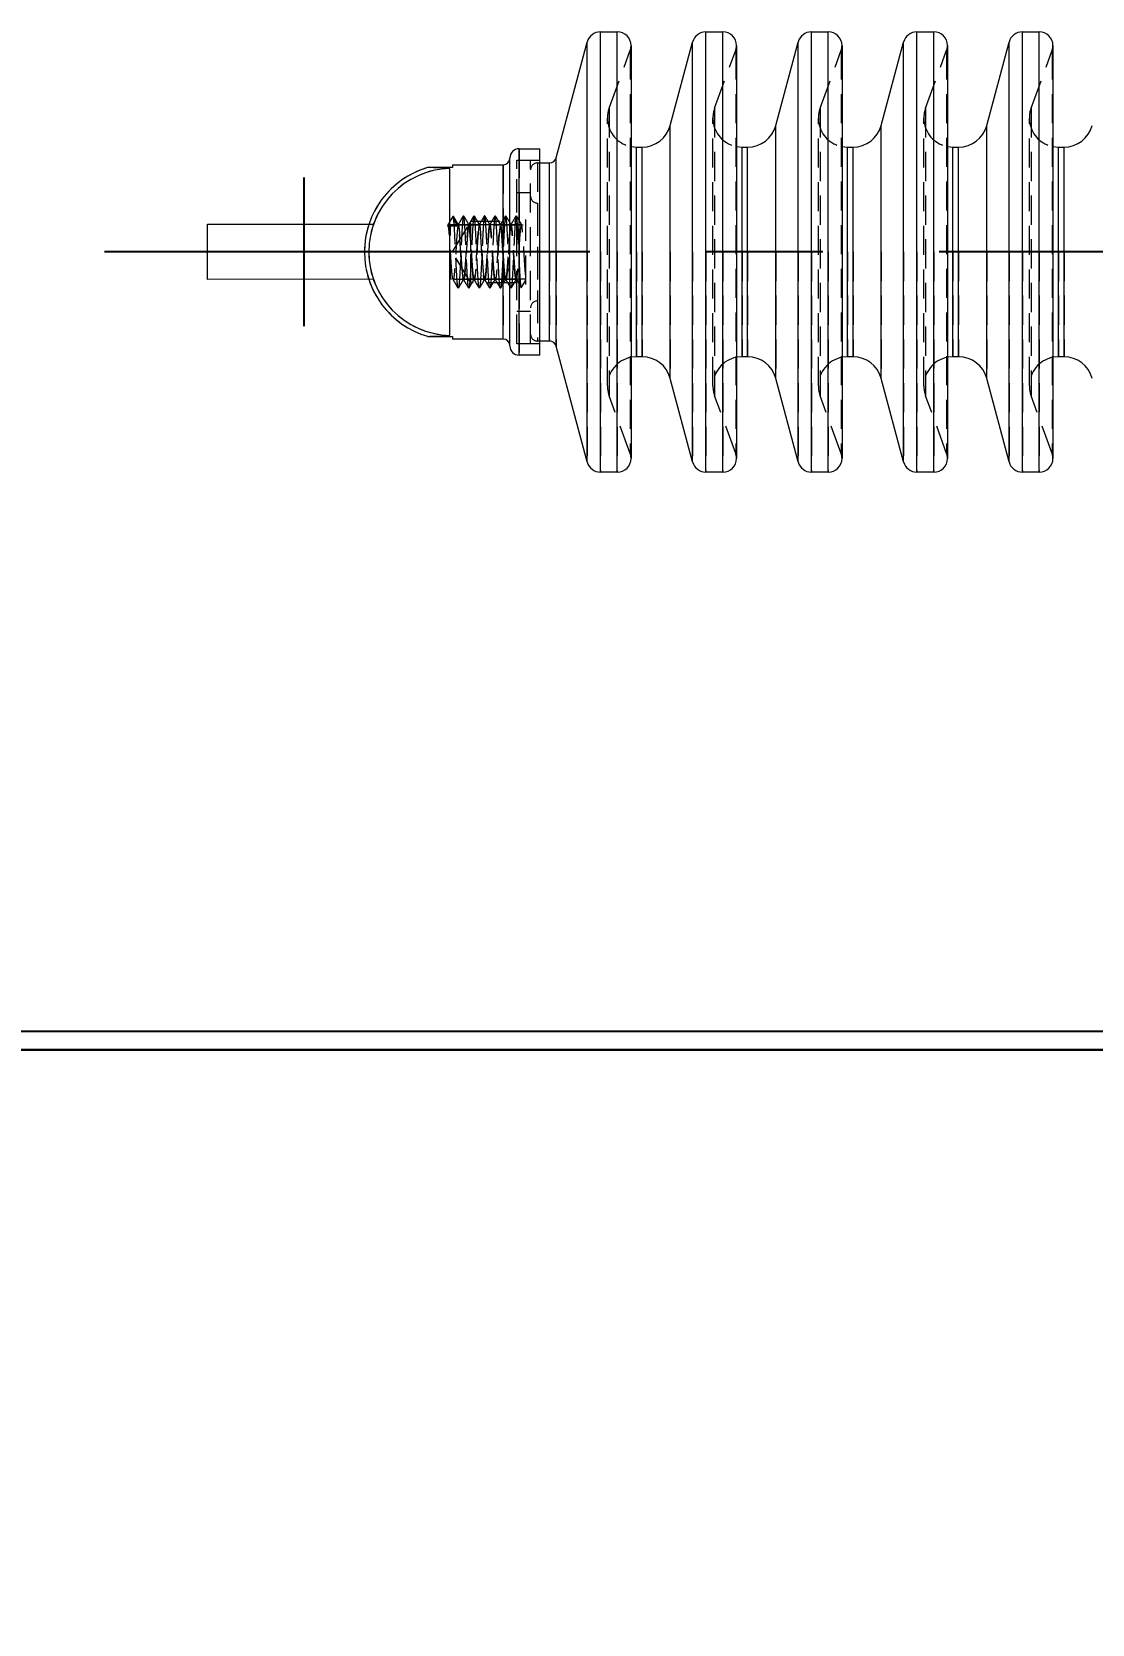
# Model space of a CAD drawing. Header units: millimetres. Extents: x 8981 to 59433, y 5244 to 14154.
# Drawn here: x 10318 to 10549.2, y 8025.9 to 8373.1 of the extents above; entities that cross this region are included whole.
import ezdxf

# ---------------------------------------------------------------- set-up
doc = ezdxf.new("R2010")
doc.units = ezdxf.units.MM
doc.linetypes.add('CENTERX2', pattern=[101.6, 63.5, -12.7, 12.7, -12.7])
doc.linetypes.add('HIDDEN', pattern=[9.525, 6.35, -3.175])
for name, color, linetype in [('04', 2, 'Continuous'), ('3中心线层', 1, 'CENTERX2'), ('4标注层', 3, 'Continuous')]:
    doc.layers.add(name, color=color, linetype=linetype)
doc.layers.add('1实线层', color=7, linetype='Continuous', lineweight=30)
doc.styles.get("Standard").update_dxf_attribs({"font": 'gbenor.shx', "bigfont": 'gbcbig.shx'})
doc.dimstyles.new('1-20英寸竖', dxfattribs={"dimscale": 20, "dimtxt": 3.5, "dimasz": 2.5, "dimexe": 1.5, "dimexo": 1, "dimgap": 0.5, "dimtad": 1, "dimdec": 0, "dimrnd": 1e-09, "dimzin": 12, "dimdsep": 46, "dimtxsty": 'Standard', "dimsah": 1, "dimcen": 0.09, "dimclrt": 1, "dimadec": 0, "dimazin": 3, "dimtfac": 1, "dimtdec": 0, "dimtofl": 0, "dimtmove": 0, "dimatfit": 3, "dimfxl": 0, "dimfrac": 2, "dimtolj": 1, "dimtzin": 12, "dimarcsym": 0})

# ---------------------------------------------------------------- blocks, each defined once
blk = doc.blocks.new('*D41')
at = {"layer": '4标注层', "color": 0, "lineweight": -2, "ltscale": 2, "transparency": 16777216}
for p, q in [((9988.07, 8131.06), (9988.07, 7098)), ((12994.57, 8131.06), (12994.57, 7098)), ((12944.57, 7128), (10038.07, 7128))]:
    blk.add_line(p, q, dxfattribs=at)
at = {"layer": '4标注层', "color": 0, "transparency": 16777216}
for points in [[(10038.07, 7136.33), (10038.07, 7119.66), (9988.07, 7128)], [(12944.57, 7119.66), (12944.57, 7136.33), (12994.57, 7128)]]:
    blk.add_solid(points, dxfattribs=at)
at = {"layer": 'Defpoints', "color": 0, "transparency": 16777216}
for p in [(9988.07, 8151.06), (12994.57, 8151.06), (9988.07, 7128)]:
    blk.add_point(p, dxfattribs=at)
at = {"layer": '4标注层', "color": 1, "ltscale": 3, "transparency": 16777216, "insert": (11419.34, 7128), "char_height": 70, "attachment_point": 5}
blk.add_mtext('\\A1;3007\\P[118.4"]', dxfattribs=at)
blk = doc.blocks.new('G$C0B133EC3')
at = {"color": 7, "linetype": 'Continuous', "lineweight": 15}
for p, q in [((-177.2, 20.54), (-170.44, 45.78)), ((-167.54, 48), (-163.87, 48)), ((-152.32, 27.57), (-147.44, 45.78)), ((-144.54, 48), (-140.87, 48)), ((-129.32, 27.57), (-124.44, 45.78)), ((-121.54, 48), (-117.87, 48)), ((-106.32, 27.57), (-101.44, 45.78)), ((-98.54, 48), (-94.87, 48)), ((-83.32, 27.57), (-78.44, 45.78)), ((-75.54, 48), (-71.87, 48)), ((-160.87, 45), (-160.87, -45)), ((-137.87, 45), (-137.87, -45)), ((-114.87, 45), (-114.87, -45)), ((-91.87, 45), (-91.87, -45)), ((-68.87, 45), (-68.87, -45)), ((-185.29, 22.5), (-180.79, 22.5)), ((-180.79, 0), (-180.79, 22.5)), ((-160.87, 22.97), (-159.67, 22.86)), ((-159.67, 22.86), (-158.45, 22.86)), ((-137.87, 22.97), (-136.67, 22.86)), ((-136.67, 22.86), (-135.45, 22.86)), ((-114.87, 22.97), (-113.67, 22.86)), ((-113.67, 22.86), (-112.45, 22.86)), ((-91.87, 22.97), (-90.67, 22.86)), ((-90.67, 22.86), (-89.45, 22.86)), ((-68.87, 22.97), (-67.67, 22.86)), ((-67.67, 22.86), (-66.45, 22.86)), ((-199.79, 18.4), (-205.23, 18.4)), ((-200.42, -18.2), (-200.42, 18.2)), ((-199.79, 19), (-188.79, 19)), ((-199.79, 19), (-199.79, 18.4)), ((-187.29, 0), (-187.29, 20.5)), ((-180.79, 19.43), (-178.65, 19.43)), ((-198.55, 5.94), (-198.55, 5.95)), ((-196.25, 5.93), (-196.25, 5.95)), ((-193.96, 5.93), (-193.95, 5.95)), ((-191.65, 5.93), (-191.65, 5.95)), ((-189.35, 5.93), (-189.35, 5.95)), ((-187.29, -20.5), (-187.29, 0)), ((-180.79, -22.5), (-180.79, 0)), ((-205.23, -18.4), (-199.79, -18.4)), ((-199.79, -18.4), (-199.79, -19)), ((-188.79, -19), (-199.79, -19)), ((-178.65, -19.43), (-180.79, -19.43)), ((-170.44, -45.78), (-177.2, -20.54)), ((-180.79, -22.5), (-185.29, -22.5)), ((-159.67, -22.86), (-160.87, -22.97)), ((-158.45, -22.86), (-159.67, -22.86)), ((-136.67, -22.86), (-137.87, -22.97)), ((-135.45, -22.86), (-136.67, -22.86)), ((-113.67, -22.86), (-114.87, -22.97)), ((-112.45, -22.86), (-113.67, -22.86)), ((-90.67, -22.86), (-91.87, -22.97)), ((-89.45, -22.86), (-90.67, -22.86)), ((-67.67, -22.86), (-68.87, -22.97)), ((-66.45, -22.86), (-67.67, -22.86)), ((-147.44, -45.78), (-152.32, -27.57)), ((-124.44, -45.78), (-129.32, -27.57)), ((-101.44, -45.78), (-106.32, -27.57)), ((-78.44, -45.78), (-83.32, -27.57)), ((-163.87, -48), (-167.54, -48)), ((-140.87, -48), (-144.54, -48)), ((-117.87, -48), (-121.54, -48)), ((-94.87, -48), (-98.54, -48)), ((-71.87, -48), (-75.54, -48))]:
    blk.add_line(p, q, dxfattribs=at)
at = {"color": 8, "linetype": 'Continuous', "lineweight": 15}
for p, q in [((-170.44, -45.78), (-170.44, 45.78)), ((-167.54, -48), (-167.54, 48)), ((-163.87, -48), (-163.87, 48)), ((-147.44, -45.78), (-147.44, 45.78)), ((-144.54, -48), (-144.54, 48)), ((-140.87, -48), (-140.87, 48)), ((-124.44, -45.78), (-124.44, 45.78)), ((-121.54, -48), (-121.54, 48)), ((-117.87, -48), (-117.87, 48)), ((-101.44, -45.78), (-101.44, 45.78)), ((-98.54, -48), (-98.54, 48)), ((-94.87, -48), (-94.87, 48)), ((-78.44, -45.78), (-78.44, 45.78)), ((-75.54, -48), (-75.54, 48)), ((-71.87, -48), (-71.87, 48)), ((-152.32, -27.57), (-152.32, 27.57)), ((-129.32, -27.57), (-129.32, 27.57)), ((-106.32, -27.57), (-106.32, 27.57)), ((-83.32, -27.57), (-83.32, 27.57)), ((-185.29, 0), (-185.29, 22.5)), ((-159.67, -22.86), (-159.67, 22.86)), ((-158.45, -22.86), (-158.45, 22.86)), ((-136.67, -22.86), (-136.67, 22.86)), ((-135.45, -22.86), (-135.45, 22.86)), ((-113.67, -22.86), (-113.67, 22.86)), ((-112.45, -22.86), (-112.45, 22.86)), ((-90.67, -22.86), (-90.67, 22.86)), ((-89.45, -22.86), (-89.45, 22.86)), ((-67.67, -22.86), (-67.67, 22.86)), ((-66.45, -22.86), (-66.45, 22.86)), ((-188.79, 0), (-188.79, 19)), ((-178.65, -19.43), (-178.65, 19.43)), ((-177.2, -20.54), (-177.2, 20.54)), ((-188.79, -19), (-188.79, 0)), ((-185.29, -22.5), (-185.29, 0))]:
    blk.add_line(p, q, dxfattribs=at)
at = {"color": 7, "linetype": 'HIDDEN', "lineweight": 0}
for p, q in [((-165.64, 31.38), (-161.05, 43.97)), ((-161.05, 43.96), (-161.05, -43.96)), ((-142.64, 31.38), (-138.05, 43.97)), ((-138.05, 43.96), (-138.05, -43.96)), ((-119.64, 31.38), (-115.05, 43.97)), ((-115.05, 43.96), (-115.05, -43.96)), ((-96.64, 31.38), (-92.05, 43.97)), ((-92.05, 43.96), (-92.05, -43.96)), ((-73.64, 31.38), (-69.05, 43.97)), ((-69.05, 43.96), (-69.05, -43.96)), ((-165.64, 31.34), (-165.64, -31.34)), ((-142.64, 31.34), (-142.64, -31.34)), ((-119.64, 31.34), (-119.64, -31.34)), ((-96.64, 31.34), (-96.64, -31.34)), ((-73.64, 31.34), (-73.64, -31.34)), ((-166.02, -29.21), (-166.02, 29.21)), ((-143.02, -29.21), (-143.02, 29.21)), ((-120.02, -29.21), (-120.02, 29.21)), ((-97.02, -29.21), (-97.02, 29.21)), ((-74.02, -29.21), (-74.02, 29.21)), ((-185.29, 22.5), (-185.29, -22.5)), ((-188.79, 19), (-188.79, -19)), ((-185.79, 0), (-185.79, 20)), ((-185.79, -20), (-185.79, 20)), ((-185.79, 20), (-180.79, 20)), ((-185.79, 20), (-182.79, 20)), ((-182.79, -20), (-182.79, 20)), ((-181.29, 19.43), (-180.79, 19.43)), ((-181.29, 19.43), (-181.29, -19.43)), ((-185.79, 13), (-182.79, 13)), ((-181.29, 10.67), (-181.29, -10.67)), ((-199.81, 7.56), (-200.92, 5.72)), ((-199.79, 7.62), (-199.81, 7.56)), ((-198.7, 5.72), (-199.81, 7.56)), ((-188.21, 7.89), (-188.23, 7.8)), ((-183.84, -7.1), (-183.84, 7.1)), ((-200.81, 5.95), (-200.92, 5.72)), ((-200.92, 5.72), (-198.7, 5.72)), ((-200.81, 5.97), (-198.59, 5.97)), ((-200.44, 5.75), (-200.24, 5.95)), ((-200.44, 5.75), (-200.44, -5.75)), ((-200.24, -5.95), (-200.24, 5.95)), ((-200.24, 5.95), (-183.84, 5.95)), ((-199.84, 0), (-195.79, 6.75)), ((-198.59, 5.96), (-198.7, 5.72)), ((-198.52, 5.97), (-196.3, 5.97)), ((-196.21, 5.97), (-194, 5.97)), ((-195.79, 0), (-195.79, 6.75)), ((-195.79, 6.75), (-185.79, 6.75)), ((-193.91, 5.97), (-191.7, 5.97)), ((-191.61, 5.97), (-189.4, 5.97)), ((-189.31, 5.97), (-187.1, 5.97)), ((-187.02, 5.97), (-184.8, 5.97)), ((-195.79, -6.75), (-199.84, 0)), ((-195.79, -6.75), (-195.79, 0)), ((-185.79, -20), (-185.79, 0)), ((-178.65, 0), (-178.65, -19.43)), ((-177.2, 0), (-177.2, -20.54)), ((-170.44, 0), (-170.44, -45.78)), ((-167.54, 0), (-167.54, -48)), ((-163.87, 0), (-163.87, -48)), ((-159.67, 0), (-159.67, -22.86)), ((-158.45, 0), (-158.45, -22.86)), ((-152.32, 0), (-152.32, -27.57)), ((-147.44, 0), (-147.44, -45.78)), ((-144.54, 0), (-144.54, -48)), ((-140.87, 0), (-140.87, -48)), ((-136.67, 0), (-136.67, -22.86)), ((-135.45, 0), (-135.45, -22.86)), ((-129.32, 0), (-129.32, -27.57)), ((-124.44, 0), (-124.44, -45.78)), ((-121.54, 0), (-121.54, -48)), ((-117.87, 0), (-117.87, -48)), ((-113.67, 0), (-113.67, -22.86)), ((-112.45, 0), (-112.45, -22.86)), ((-106.32, 0), (-106.32, -27.57)), ((-101.44, 0), (-101.44, -45.78)), ((-98.54, 0), (-98.54, -48)), ((-94.87, 0), (-94.87, -48)), ((-90.67, 0), (-90.67, -22.86)), ((-89.45, 0), (-89.45, -22.86)), ((-83.32, 0), (-83.32, -27.57)), ((-78.44, 0), (-78.44, -45.78)), ((-75.54, 0), (-75.54, -48)), ((-71.87, 0), (-71.87, -48)), ((-67.67, 0), (-67.67, -22.86)), ((-66.45, 0), (-66.45, -22.86)), ((-200.24, -5.95), (-200.44, -5.75)), ((-190.49, -5.95), (-200.24, -5.95)), ((-197.45, -5.97), (-199.67, -5.97)), ((-195.15, -5.97), (-197.36, -5.97)), ((-185.79, -6.75), (-195.79, -6.75)), ((-192.85, -5.97), (-195.06, -5.97)), ((-190.55, -5.97), (-192.77, -5.97)), ((-183.84, -5.95), (-190.49, -5.95)), ((-188.25, -5.97), (-190.46, -5.97)), ((-185.95, -5.97), (-188.16, -5.97)), ((-183.84, -5.9), (-185.92, -5.9)), ((-193.92, -7.78), (-193.95, -7.89)), ((-182.79, -13), (-185.79, -13)), ((-180.79, -20), (-185.79, -20)), ((-182.79, -20), (-185.79, -20)), ((-180.79, -19.43), (-181.29, -19.43)), ((-161.05, -43.97), (-165.64, -31.38)), ((-138.05, -43.97), (-142.64, -31.38)), ((-115.05, -43.97), (-119.64, -31.38)), ((-92.05, -43.97), (-96.64, -31.38)), ((-69.05, -43.97), (-73.64, -31.38))]:
    blk.add_line(p, q, dxfattribs=at)
at = {"color": 7, "linetype": 'Continuous', "lineweight": 15, "extrusion": (0.017452, -0.004686, 0.999837), "elevation": -12.24}
blk.add_lwpolyline([(-62.08, 208.03), (-71.43, 242.84), (-59.84, 245.95), (-50.49, 211.14)], dxfattribs=at)
at = {"color": 7, "linetype": 'HIDDEN', "lineweight": 0, "flags": 128}
for points in [[(-185.92, -5.9), (-185.3, -6.96), (-184.81, -7.79)], [(-184.81, -7.79), (-184.27, -6.86), (-183.84, -6.13)]]:
    blk.add_lwpolyline(points, dxfattribs=at)
at = {"color": 7, "linetype": 'Continuous', "lineweight": 15}
for centre, radius, start, end in [((-167.54, 45), 3, 90, 165), ((-163.87, 45), 3, 0, 90), ((-144.54, 45), 3, 90, 165), ((-140.87, 45), 3, 0, 90), ((-121.54, 45), 3, 90, 165), ((-117.87, 45), 3, 0, 90), ((-98.54, 45), 3, 90, 165), ((-94.87, 45), 3, 0, 90), ((-75.54, 45), 3, 90, 165), ((-71.87, 45), 3, 0, 90), ((-158.45, 29.21), 6.35, 270, 345), ((-135.45, 29.21), 6.35, 270, 345), ((-112.45, 29.21), 6.35, 270, 345), ((-89.45, 29.21), 6.35, 270, 345), ((-66.45, 29.21), 6.35, 270, 345), ((-185.29, 20.5), 2, 90, 180), ((-199.86, 0), 19.16, 106.2718, 253.7282), ((-199.86, 0), 18.21, 91.7727, 268.2273), ((-188.79, 20.5), 1.5, 270, 0), ((-178.65, 20.93), 1.5, 270, 345), ((-188.79, -20.5), 1.5, 0, 90), ((-185.29, -20.5), 2, 180, 270), ((-178.65, -20.93), 1.5, 15, 90), ((-158.45, -29.21), 6.35, 15, 90), ((-135.45, -29.21), 6.35, 15, 90), ((-112.45, -29.21), 6.35, 15, 90), ((-89.45, -29.21), 6.35, 15, 90), ((-66.45, -29.21), 6.35, 15, 90), ((-163.87, -45), 3, 270, 0), ((-140.87, -45), 3, 270, 0), ((-117.87, -45), 3, 270, 0), ((-94.87, -45), 3, 270, 0), ((-71.87, -45), 3, 270, 0), ((-167.54, -45), 3, 195, 270), ((-144.54, -45), 3, 195, 270), ((-121.54, -45), 3, 195, 270), ((-98.54, -45), 3, 195, 270), ((-75.54, -45), 3, 195, 270)]:
    blk.add_arc(centre, radius, start, end, dxfattribs=at)
at = {"color": 7, "linetype": 'HIDDEN', "lineweight": 0}
for centre, radius, start, end in [((-163.87, 45), 3, 340, 0), ((-140.87, 45), 3, 340, 0), ((-117.87, 45), 3, 340, 0), ((-94.87, 45), 3, 340, 0), ((-71.87, 45), 3, 340, 0), ((-159.67, 29.21), 6.35, 160, 191.25), ((-136.67, 29.21), 6.35, 160, 191.25), ((-113.67, 29.21), 6.35, 160, 191.25), ((-90.67, 29.21), 6.35, 160, 191.25), ((-67.67, 29.21), 6.35, 160, 191.25), ((-159.67, 29.21), 6.35, 191.25, 259.0796), ((-136.67, 29.21), 6.35, 191.25, 259.0796), ((-113.67, 29.21), 6.35, 191.25, 259.0796), ((-90.67, 29.21), 6.35, 191.25, 259.0796), ((-67.67, 29.21), 6.35, 191.25, 259.0796), ((-199.86, 0), 19.16, 106.2718, 253.7282), ((-199.86, 0), 18.21, 91.7727, 268.2273), ((-181.29, 17.93), 1.5, 90, 180), ((-181.29, 12.17), 1.5, 180, 270), ((-181.29, -12.17), 1.5, 90, 180), ((-181.29, -17.93), 1.5, 180, 270), ((-159.67, -29.21), 6.35, 100.9204, 180), ((-136.67, -29.21), 6.35, 100.9204, 180), ((-113.67, -29.21), 6.35, 100.9204, 180), ((-90.67, -29.21), 6.35, 100.9204, 180), ((-67.67, -29.21), 6.35, 100.9204, 180), ((-159.67, -29.21), 6.35, 180, 200), ((-136.67, -29.21), 6.35, 180, 200), ((-113.67, -29.21), 6.35, 180, 200), ((-90.67, -29.21), 6.35, 180, 200), ((-67.67, -29.21), 6.35, 180, 200), ((-163.87, -45), 3, 0, 20), ((-140.87, -45), 3, 0, 20), ((-117.87, -45), 3, 0, 20), ((-94.87, -45), 3, 0, 20), ((-71.87, -45), 3, 0, 20)]:
    blk.add_arc(centre, radius, start, end, dxfattribs=at)
at = {"color": 7, "linetype": 'Continuous', "lineweight": 15}
for points, knots in [([(-200.42, 18.2), (-200.42, 18.2), (-200.42, 18.2), (-200.44, 18.21), (-200.49, 18.22), (-200.75, 18.24), (-201.77, 18.31), (-203.31, 18.38), (-204.67, 18.39), (-205.23, 18.4)], [0, 0, 0, 0, 0.002449, 0.005537, 0.013164, 0.044256, 0.167412, 0.65957, 1, 1, 1, 1]), ([(-205.23, -18.4), (-204.56, -18.39), (-203.57, -18.38), (-202.39, -18.33), (-201.72, -18.3), (-201.28, -18.28), (-200.98, -18.26), (-200.79, -18.24), (-200.66, -18.23), (-200.57, -18.23), (-200.51, -18.22), (-200.47, -18.21), (-200.45, -18.21), (-200.43, -18.2), (-200.42, -18.2), (-200.42, -18.2), (-200.42, -18.2)], [0, 0, 0, 0, 0.409362, 0.604227, 0.7354, 0.823184, 0.881762, 0.920815, 0.946877, 0.964324, 0.976069, 0.98405, 0.991713, 0.995035, 0.998395, 1, 1, 1, 1])]:
    blk.add_open_spline(points, degree=3, knots=knots, dxfattribs=at)
at = {"color": 7, "linetype": 'HIDDEN', "lineweight": 0}
for points, knots in [([(-200.78, 5.93), (-200.59, 6.25), (-200.22, 6.89), (-199.85, 7.52), (-199.66, 7.83)], [0, 0, 0, 0, 0.499958, 1, 1, 1, 1]), ([(-199.67, 7.86), (-199.49, 7.54), (-199.12, 6.9), (-198.74, 6.25), (-198.56, 5.93)], [0, 0, 0, 0, 0.500199, 1, 1, 1, 1]), ([(-198.58, -7.77), (-198.6, -7.75), (-198.66, -7.72), (-198.76, -6.81), (-198.87, -5.17), (-198.99, -2.97), (-199.11, -0.47), (-199.23, 2.07), (-199.34, 4.41), (-199.46, 6.28), (-199.57, 7.52), (-199.64, 7.71), (-199.67, 7.8)], [0, 0, 0, 0, 0.051936, 0.159783, 0.266615, 0.374509, 0.481301, 0.589232, 0.695991, 0.803952, 0.910686, 1, 1, 1, 1]), ([(-198.55, 5.95), (-198.36, 6.26), (-197.99, 6.9), (-197.62, 7.54), (-197.43, 7.87)], [0, 0, 0, 0, 0.497202, 1, 1, 1, 1]), ([(-197.43, 7.78), (-197.44, 7.79), (-197.49, 7.81), (-197.58, 7.04), (-197.7, 5.53), (-197.82, 3.41), (-197.93, 0.95), (-198.05, -1.6), (-198.17, -3.99), (-198.29, -6), (-198.4, -7.3), (-198.49, -7.92), (-198.53, -7.85), (-198.53, -7.85)], [0, 0, 0, 0, 0.03215, 0.139325, 0.246138, 0.353396, 0.460132, 0.567466, 0.674133, 0.781535, 0.88814, 0.995602, 1, 1, 1, 1]), ([(-197.38, 7.87), (-197.19, 7.54), (-196.82, 6.9), (-196.45, 6.26), (-196.26, 5.94)], [0, 0, 0, 0, 0.500231, 1, 1, 1, 1]), ([(-196.23, -7.77), (-196.25, -7.82), (-196.31, -7.95), (-196.41, -7.26), (-196.53, -5.87), (-196.65, -3.84), (-196.76, -1.43), (-196.88, 1.13), (-197, 3.57), (-197.12, 5.66), (-197.23, 7.12), (-197.32, 7.84), (-197.37, 7.8), (-197.38, 7.79)], [0, 0, 0, 0, 0.059495, 0.161074, 0.26315, 0.364802, 0.466799, 0.568531, 0.670441, 0.77226, 0.874079, 0.975989, 1, 1, 1, 1]), ([(-196.25, 5.95), (-196.06, 6.26), (-195.69, 6.9), (-195.32, 7.54), (-195.13, 7.86)], [0, 0, 0, 0, 0.495935, 1, 1, 1, 1]), ([(-195.12, 7.88), (-195.16, 7.76), (-195.24, 7.51), (-195.36, 6.17), (-195.47, 4.25), (-195.59, 1.9), (-195.71, -0.66), (-195.83, -3.14), (-195.94, -5.29), (-196.06, -6.96), (-196.14, -7.47), (-196.18, -7.72)], [0, 0, 0, 0, 0.110584, 0.22231, 0.332935, 0.444614, 0.555289, 0.666912, 0.777644, 0.889204, 1, 1, 1, 1]), ([(-195.08, 7.86), (-194.87, 7.5), (-194.49, 6.86), (-194.12, 6.22), (-193.96, 5.93)], [0, 0, 0, 0, 0.562449, 1, 1, 1, 1]), ([(-193.99, -7.78), (-194.01, -7.72), (-194.08, -7.58), (-194.19, -6.46), (-194.3, -4.66), (-194.42, -2.36), (-194.54, 0.18), (-194.66, 2.69), (-194.77, 4.94), (-194.89, 6.65), (-194.99, 7.66), (-195.05, 7.73), (-195.07, 7.76)], [0, 0, 0, 0, 0.075524, 0.183813, 0.2908, 0.399082, 0.506079, 0.614347, 0.721362, 0.829607, 0.936647, 1, 1, 1, 1]), ([(-193.95, 5.95), (-193.76, 6.26), (-193.39, 6.9), (-193.02, 7.54), (-192.84, 7.86)], [0, 0, 0, 0, 0.494909, 1, 1, 1, 1]), ([(-192.9, 7.64), (-192.94, 7.35), (-193.02, 6.78), (-193.13, 5.02), (-193.25, 2.82), (-193.36, 0.3), (-193.48, -2.23), (-193.6, -4.56), (-193.72, -6.33), (-193.79, -7.33), (-193.84, -7.47), (-193.84, -7.47)], [0, 0, 0, 0, 0.125245, 0.249149, 0.374431, 0.498303, 0.623613, 0.747463, 0.872792, 0.996628, 1, 1, 1, 1]), ([(-191.69, -7.77), (-191.7, -7.77), (-191.75, -7.77), (-191.84, -6.96), (-191.96, -5.41), (-192.08, -3.26), (-192.19, -0.79), (-192.31, 1.77), (-192.43, 4.14), (-192.55, 6.1), (-192.66, 7.4), (-192.76, 7.98), (-192.82, 7.81), (-192.84, 7.76)], [0, 0, 0, 0, 0.0326322, 0.1348275, 0.2364209, 0.3386829, 0.4402155, 0.542537, 0.6440158, 0.7463895, 0.8478214, 0.9502401, 1, 1, 1, 1]), ([(-192.77, 7.86), (-192.59, 7.54), (-192.21, 6.89), (-191.84, 6.25), (-191.65, 5.93)], [0, 0, 0, 0, 0.500224, 1, 1, 1, 1]), ([(-191.65, 5.95), (-191.46, 6.26), (-191.09, 6.9), (-190.72, 7.54), (-190.54, 7.86)], [0, 0, 0, 0, 0.495499, 1, 1, 1, 1]), ([(-190.54, 7.81), (-190.54, 7.81), (-190.59, 7.86), (-190.67, 7.17), (-190.79, 5.76), (-190.9, 3.69), (-191.02, 1.26), (-191.14, -1.3), (-191.26, -3.72), (-191.37, -5.78), (-191.49, -7.18), (-191.57, -7.86), (-191.62, -7.82), (-191.62, -7.81)], [0, 0, 0, 0, 0.015449, 0.123105, 0.230994, 0.338739, 0.446532, 0.554374, 0.662073, 0.770008, 0.877622, 0.985642, 1, 1, 1, 1]), ([(-190.48, 7.86), (-190.29, 7.54), (-189.92, 6.9), (-189.54, 6.25), (-189.36, 5.93)], [0, 0, 0, 0, 0.500258, 1, 1, 1, 1]), ([(-189.33, -7.76), (-189.34, -7.82), (-189.4, -7.98), (-189.5, -7.38), (-189.62, -6.08), (-189.73, -4.11), (-189.85, -1.73), (-189.97, 0.82), (-190.09, 3.29), (-190.2, 5.44), (-190.32, 6.98), (-190.41, 7.78), (-190.46, 7.77), (-190.47, 7.77)], [0, 0, 0, 0, 0.047981, 0.149563, 0.25204, 0.353672, 0.456093, 0.557782, 0.66014, 0.761894, 0.864182, 0.966007, 1, 1, 1, 1]), ([(-189.35, 5.95), (-189.16, 6.26), (-188.79, 6.9), (-188.42, 7.54), (-188.23, 7.86)], [0, 0, 0, 0, 0.496917, 1, 1, 1, 1]), ([(-188.32, 7.49), (-188.32, 7.48), (-188.36, 7.33), (-188.45, 6.32), (-188.56, 4.53), (-188.68, 2.2), (-188.79, -0.34), (-188.91, -2.85), (-189.03, -5.06), (-189.15, -6.8), (-189.22, -7.36), (-189.26, -7.65)], [0, 0, 0, 0, 0.009076, 0.133665, 0.256802, 0.381367, 0.504531, 0.629065, 0.752264, 0.876756, 1, 1, 1, 1]), ([(-188.18, 7.87), (-187.99, 7.54), (-187.62, 6.9), (-187.25, 6.26), (-187.06, 5.94)], [0, 0, 0, 0, 0.500233, 1, 1, 1, 1]), ([(-187.08, -7.77), (-187.11, -7.74), (-187.17, -7.66), (-187.27, -6.63), (-187.39, -4.91), (-187.51, -2.66), (-187.62, -0.14), (-187.74, 2.39), (-187.86, 4.69), (-187.98, 6.48), (-188.08, 7.6), (-188.15, 7.73), (-188.18, 7.79)], [0, 0, 0, 0, 0.065464, 0.173115, 0.279521, 0.38719, 0.493582, 0.601262, 0.707647, 0.81533, 0.921716, 1, 1, 1, 1]), ([(-187.05, 5.94), (-186.86, 6.26), (-186.49, 6.9), (-186.12, 7.54), (-185.93, 7.87)], [0, 0, 0, 0, 0.499772, 1, 1, 1, 1]), ([(-185.98, 7.71), (-186.02, 7.45), (-186.1, 6.95), (-186.22, 5.26), (-186.34, 3.11), (-186.45, 0.62), (-186.57, -1.93), (-186.68, -4.29), (-186.8, -6.19), (-186.92, -7.53), (-187, -7.76), (-187.04, -7.88)], [0, 0, 0, 0, 0.111482, 0.222074, 0.333614, 0.444154, 0.555745, 0.66624, 0.777874, 0.888331, 1, 1, 1, 1]), ([(-184.81, -7.79), (-184.85, -7.59), (-184.93, -7.18), (-185.04, -5.62), (-185.16, -3.54), (-185.28, -1.09), (-185.4, 1.46), (-185.51, 3.87), (-185.63, 5.89), (-185.75, 7.28), (-185.85, 7.95), (-185.91, 7.82), (-185.93, 7.77)], [0, 0, 0, 0, 0.104522, 0.208952, 0.313566, 0.41791, 0.522609, 0.626875, 0.731652, 0.835846, 0.940694, 1, 1, 1, 1]), ([(-185.88, 7.86), (-185.69, 7.54), (-185.31, 6.89), (-184.94, 6.25), (-184.76, 5.93)], [0, 0, 0, 0, 0.507493, 1, 1, 1, 1]), ([(-199.7, -5.86), (-199.72, -5.86), (-199.77, -5.83), (-199.87, -5.15), (-199.98, -3.91), (-200.1, -2.25), (-200.22, -0.36), (-200.34, 1.56), (-200.45, 3.34), (-200.57, 4.74), (-200.68, 5.67), (-200.75, 5.81), (-200.78, 5.88)], [0, 0, 0, 0, 0.044536, 0.154013, 0.262455, 0.371978, 0.48038, 0.589941, 0.698309, 0.807901, 0.916244, 1, 1, 1, 1]), ([(-198.58, 5.88), (-198.62, 5.71), (-198.69, 5.38), (-198.81, 4.17), (-198.93, 2.58), (-199.04, 0.72), (-199.16, -1.21), (-199.28, -3.02), (-199.4, -4.53), (-199.51, -5.54), (-199.6, -6.01), (-199.65, -5.92), (-199.66, -5.9)], [0, 0, 0, 0, 0.107905, 0.215444, 0.323432, 0.430894, 0.53896, 0.646351, 0.754485, 0.861814, 0.97001, 1, 1, 1, 1]), ([(-185.95, -5.93), (-185.98, -5.9), (-186.05, -5.84), (-186.16, -5.02), (-186.28, -3.71), (-186.4, -2.01), (-186.51, -0.1), (-186.63, 1.81), (-186.75, 3.54), (-186.87, 4.91), (-186.98, 5.78), (-187.1, 6.07), (-187.21, 5.73), (-187.34, 4.82), (-187.45, 3.41), (-187.57, 1.66), (-187.68, -0.26), (-187.8, -2.15), (-187.92, -3.83), (-188.04, -5.12), (-188.15, -5.88), (-188.27, -6.05), (-188.39, -5.61), (-188.51, -4.59), (-188.62, -3.11), (-188.74, -1.31), (-188.86, 0.62), (-188.98, 2.49), (-189.09, 4.11), (-189.21, 5.3), (-189.33, 5.96), (-189.44, 6.02), (-189.56, 5.46), (-189.68, 4.35), (-189.79, 2.79), (-189.91, 0.95), (-190.03, -0.98), (-190.15, -2.82), (-190.26, -4.36), (-190.38, -5.47), (-190.5, -6.02), (-190.61, -5.96), (-190.73, -5.29), (-190.85, -4.08), (-190.97, -2.47), (-191.08, -0.59), (-191.2, 1.34), (-191.32, 3.13), (-191.44, 4.61), (-191.55, 5.62), (-191.67, 6.05), (-191.79, 5.88), (-191.91, 5.1), (-192.02, 3.81), (-192.14, 2.13), (-192.25, 0.23), (-192.37, -1.69), (-192.49, -3.44), (-192.61, -4.84), (-192.72, -5.74), (-192.84, -6.07), (-192.96, -5.78), (-193.08, -4.9), (-193.19, -3.52), (-193.31, -1.79), (-193.43, 0.13), (-193.55, 2.03), (-193.66, 3.73), (-193.78, 5.05), (-193.89, 5.85), (-194.02, 6.06), (-194.13, 5.65), (-194.25, 4.67), (-194.36, 3.22), (-194.48, 1.43), (-194.6, -0.5), (-194.72, -2.37), (-194.83, -4.01), (-194.95, -5.24), (-195.07, -5.94), (-195.19, -6.03), (-195.3, -5.51), (-195.42, -4.43), (-195.54, -2.9), (-195.65, -1.08), (-195.77, 0.86), (-195.89, 2.7), (-196.01, 4.27), (-196.12, 5.41), (-196.24, 6), (-196.36, 5.98), (-196.48, 5.35), (-196.59, 4.18), (-196.71, 2.58), (-196.83, 0.72), (-196.94, -1.21), (-197.06, -3.02), (-197.18, -4.52), (-197.29, -5.57), (-197.41, -6.04), (-197.53, -5.91), (-197.65, -5.17), (-197.76, -3.91), (-197.88, -2.25), (-198, -0.36), (-198.12, 1.56), (-198.23, 3.34), (-198.35, 4.74), (-198.46, 5.67), (-198.53, 5.81), (-198.56, 5.88)], [0, 0, 0, 0, 0.007868, 0.017215, 0.026453, 0.035802, 0.045039, 0.054388, 0.063625, 0.072974, 0.082211, 0.09156, 0.100797, 0.110145, 0.119384, 0.12873, 0.137971, 0.147315, 0.156559, 0.165899, 0.175146, 0.184483, 0.193734, 0.203066, 0.212321, 0.221649, 0.230909, 0.240231, 0.249498, 0.258813, 0.268086, 0.277394, 0.286674, 0.295974, 0.305262, 0.314554, 0.32385, 0.333134, 0.342439, 0.351715, 0.361027, 0.370296, 0.379615, 0.388878, 0.398203, 0.407461, 0.416791, 0.426044, 0.435379, 0.444627, 0.453966, 0.463211, 0.472553, 0.481795, 0.491141, 0.50038, 0.509728, 0.518966, 0.528314, 0.537551, 0.546901, 0.556137, 0.565487, 0.574723, 0.584072, 0.59331, 0.602658, 0.611897, 0.621242, 0.630484, 0.639827, 0.649071, 0.658411, 0.667659, 0.676995, 0.686246, 0.695578, 0.704834, 0.71416, 0.723422, 0.732742, 0.74201, 0.751324, 0.760598, 0.769905, 0.779187, 0.788485, 0.797775, 0.807065, 0.816363, 0.825645, 0.834951, 0.844226, 0.85354, 0.862808, 0.872128, 0.88139, 0.890716, 0.899972, 0.909303, 0.918555, 0.927891, 0.937139, 0.946479, 0.955723, 0.965066, 0.974307, 0.983653, 0.992892, 1, 1, 1, 1]), ([(-197.36, -5.9), (-197.38, -5.91), (-197.43, -5.99), (-197.52, -5.49), (-197.64, -4.44), (-197.76, -2.9), (-197.87, -1.08), (-197.99, 0.86), (-198.11, 2.7), (-198.23, 4.28), (-198.34, 5.39), (-198.44, 5.95), (-198.49, 5.91), (-198.51, 5.89)], [0, 0, 0, 0, 0.035568, 0.137505, 0.239943, 0.341954, 0.444312, 0.546403, 0.648674, 0.750853, 0.853031, 0.955302, 1, 1, 1, 1]), ([(-196.24, 5.95), (-196.27, 5.86), (-196.35, 5.67), (-196.47, 4.67), (-196.58, 3.22), (-196.7, 1.43), (-196.82, -0.5), (-196.94, -2.37), (-197.05, -4), (-197.17, -5.27), (-197.25, -5.65), (-197.29, -5.84)], [0, 0, 0, 0, 0.107666, 0.219759, 0.330746, 0.442793, 0.553829, 0.66582, 0.776914, 0.888841, 1, 1, 1, 1]), ([(-195.1, -5.86), (-195.13, -5.82), (-195.19, -5.72), (-195.3, -4.88), (-195.41, -3.52), (-195.53, -1.78), (-195.64, 0.13), (-195.77, 2.03), (-195.88, 3.73), (-196, 5.04), (-196.11, 5.85), (-196.18, 5.9), (-196.22, 5.93)], [0, 0, 0, 0, 0.066179, 0.172341, 0.277223, 0.383378, 0.48827, 0.594411, 0.699321, 0.80544, 0.910374, 1, 1, 1, 1]), ([(-194.01, 5.78), (-194.05, 5.56), (-194.12, 5.13), (-194.24, 3.8), (-194.36, 2.13), (-194.47, 0.23), (-194.59, -1.69), (-194.71, -3.44), (-194.83, -4.85), (-194.94, -5.7), (-195.02, -6.06), (-195.06, -5.96), (-195.06, -5.96)], [0, 0, 0, 0, 0.111352, 0.221508, 0.332892, 0.44302, 0.55443, 0.664537, 0.775964, 0.886059, 0.997495, 1, 1, 1, 1]), ([(-192.81, -5.87), (-192.81, -5.87), (-192.86, -5.87), (-192.95, -5.26), (-193.07, -4.09), (-193.19, -2.46), (-193.3, -0.59), (-193.42, 1.34), (-193.54, 3.13), (-193.66, 4.62), (-193.77, 5.59), (-193.86, 6.02), (-193.91, 5.93), (-193.91, 5.91)], [0, 0, 0, 0, 0.025828, 0.131815, 0.237177, 0.343234, 0.448531, 0.55465, 0.659892, 0.766065, 0.871259, 0.977478, 1, 1, 1, 1]), ([(-191.65, 5.91), (-191.66, 5.91), (-191.7, 5.94), (-191.78, 5.42), (-191.9, 4.36), (-192.01, 2.79), (-192.13, 0.95), (-192.25, -0.98), (-192.37, -2.81), (-192.48, -4.37), (-192.6, -5.45), (-192.69, -5.98), (-192.75, -5.91), (-192.76, -5.89)], [0, 0, 0, 0, 0.007189, 0.112645, 0.21833, 0.323874, 0.429465, 0.535104, 0.640602, 0.746333, 0.851747, 0.957561, 1, 1, 1, 1]), ([(-190.46, -5.91), (-190.47, -5.93), (-190.52, -6.02), (-190.61, -5.57), (-190.73, -4.6), (-190.84, -3.1), (-190.96, -1.31), (-191.08, 0.62), (-191.19, 2.49), (-191.31, 4.11), (-191.43, 5.29), (-191.53, 5.92), (-191.59, 5.9), (-191.61, 5.89)], [0, 0, 0, 0, 0.023268, 0.124659, 0.226947, 0.328389, 0.430621, 0.53212, 0.634288, 0.735852, 0.83795, 0.939585, 1, 1, 1, 1]), ([(-189.43, 5.64), (-189.47, 5.37), (-189.55, 4.85), (-189.67, 3.41), (-189.79, 1.67), (-189.9, -0.26), (-190.02, -2.15), (-190.14, -3.82), (-190.26, -5.14), (-190.33, -5.57), (-190.37, -5.78)], [0, 0, 0, 0, 0.1257327, 0.2499952, 0.375704, 0.4999937, 0.6256698, 0.7499954, 0.8756298, 1, 1, 1, 1]), ([(-188.2, -5.86), (-188.22, -5.84), (-188.28, -5.78), (-188.38, -5.01), (-188.5, -3.71), (-188.62, -2.01), (-188.73, -0.1), (-188.85, 1.81), (-188.96, 3.54), (-189.09, 4.92), (-189.2, 5.76), (-189.29, 6.07), (-189.34, 5.91), (-189.35, 5.88)], [0, 0, 0, 0, 0.0549568, 0.1574277, 0.2587097, 0.3611981, 0.4624669, 0.5649654, 0.6662279, 0.7687293, 0.8699926, 0.9724893, 1, 1, 1, 1]), ([(-187.09, 5.83), (-187.13, 5.64), (-187.21, 5.25), (-187.32, 3.98), (-187.44, 2.35), (-187.56, 0.47), (-187.68, -1.46), (-187.79, -3.24), (-187.91, -4.7), (-188.03, -5.63), (-188.11, -6.04), (-188.16, -5.94), (-188.16, -5.93)], [0, 0, 0, 0, 0.109715, 0.218551, 0.328324, 0.437109, 0.546932, 0.655671, 0.765537, 0.87424, 0.98414, 1, 1, 1, 1]), ([(-185.92, -5.9), (-185.96, -5.74), (-186.04, -5.43), (-186.15, -4.25), (-186.27, -2.68), (-186.39, -0.83), (-186.51, 1.11), (-186.62, 2.93), (-186.74, 4.46), (-186.86, 5.5), (-186.95, 5.99), (-187, 5.92), (-187.01, 5.9)], [0, 0, 0, 0, 0.107119, 0.214144, 0.321358, 0.428294, 0.535596, 0.642452, 0.749833, 0.856616, 0.96407, 1, 1, 1, 1]), ([(-184.87, 5.83), (-184.91, 5.64), (-184.99, 5.25), (-185.11, 3.98), (-185.23, 2.35), (-185.34, 0.47), (-185.46, -1.46), (-185.57, -3.24), (-185.69, -4.68), (-185.81, -5.68), (-185.89, -5.86), (-185.92, -5.95)], [0, 0, 0, 0, 0.111915, 0.222935, 0.334909, 0.445876, 0.557902, 0.668822, 0.780891, 0.891774, 1, 1, 1, 1]), ([(-183.84, -5.15), (-183.87, -4.85), (-183.94, -4.18), (-184.05, -2.67), (-184.17, -0.83), (-184.29, 1.11), (-184.4, 2.93), (-184.52, 4.46), (-184.64, 5.5), (-184.73, 5.99), (-184.78, 5.92), (-184.8, 5.9)], [0, 0, 0, 0, 0.100746, 0.223393, 0.345723, 0.46847, 0.590708, 0.713547, 0.8357, 0.958622, 1, 1, 1, 1]), ([(-198.58, -7.87), (-198.77, -7.54), (-199.14, -6.9), (-199.51, -6.26), (-199.7, -5.94)], [0, 0, 0, 0, 0.500226, 1, 1, 1, 1]), ([(-197.41, -5.93), (-197.59, -6.26), (-197.97, -6.9), (-198.34, -7.54), (-198.53, -7.87)], [0, 0, 0, 0, 0.499752, 1, 1, 1, 1]), ([(-196.28, -7.86), (-196.47, -7.54), (-196.84, -6.9), (-197.22, -6.26), (-197.4, -5.93)], [0, 0, 0, 0, 0.50024, 1, 1, 1, 1]), ([(-195.11, -5.94), (-195.3, -6.26), (-195.67, -6.9), (-196.04, -7.54), (-196.23, -7.87)], [0, 0, 0, 0, 0.4998, 1, 1, 1, 1]), ([(-193.99, -7.86), (-194.17, -7.54), (-194.55, -6.89), (-194.92, -6.25), (-195.11, -5.93)], [0, 0, 0, 0, 0.50024, 1, 1, 1, 1]), ([(-192.81, -5.93), (-192.99, -6.25), (-193.36, -6.89), (-193.74, -7.54), (-193.92, -7.86)], [0, 0, 0, 0, 0.499803, 1, 1, 1, 1]), ([(-191.69, -7.86), (-191.87, -7.53), (-192.25, -6.89), (-192.62, -6.25), (-192.81, -5.93)], [0, 0, 0, 0, 0.500217, 1, 1, 1, 1]), ([(-190.5, -5.93), (-190.69, -6.25), (-191.06, -6.89), (-191.44, -7.54), (-191.62, -7.86)], [0, 0, 0, 0, 0.499753, 1, 1, 1, 1]), ([(-189.38, -7.86), (-189.57, -7.54), (-189.94, -6.9), (-190.32, -6.25), (-190.5, -5.93)], [0, 0, 0, 0, 0.500193, 1, 1, 1, 1]), ([(-188.21, -5.93), (-188.39, -6.26), (-188.77, -6.9), (-189.14, -7.54), (-189.33, -7.86)], [0, 0, 0, 0, 0.499752, 1, 1, 1, 1]), ([(-187.08, -7.87), (-187.27, -7.54), (-187.64, -6.9), (-188.01, -6.26), (-188.2, -5.94)], [0, 0, 0, 0, 0.500222, 1, 1, 1, 1]), ([(-185.91, -5.94), (-186.1, -6.26), (-186.47, -6.9), (-186.84, -7.54), (-187.03, -7.87)], [0, 0, 0, 0, 0.499794, 1, 1, 1, 1])]:
    blk.add_open_spline(points, degree=3, knots=knots, dxfattribs=at)
at = {"layer": '3中心线层', "ltscale": 2}
for p, q in [((-232.19, -16.21), (-232.19, 16.21)), ((33.34, 0), (-275.72, 0))]:
    blk.add_line(p, q, dxfattribs=at)

msp = doc.modelspace()

# ---------------------------------------------------------------- linework, layer by layer
at = {"layer": '04', "ltscale": 150}
msp.add_line((10612.067, 8155.065), (9992.067, 8155.065), dxfattribs=at)
at = {"layer": '1实线层', "ltscale": 150}
msp.add_line((10612.067, 8151.065), (9988.067, 8151.065), dxfattribs=at)

# ---------------------------------------------------------------- block references
msp.add_blockref('G$C0B133EC3', (10609.567, 8325.065))

# ---------------------------------------------------------------- dimensions: what is measured, and where the dimension line sits
at = {"layer": '4标注层', "ltscale": 2}
dim = msp.add_linear_dim(base=(9988.067265364, 7127.995931957), p1=(12994.567265364, 8151.064796893), p2=(9988.067265364, 8151.064796893), dimstyle='1-20英寸竖', override={"dimpost": '\\X'}, dxfattribs=at)
dim.commit()
dim.dimension.update_dxf_attribs({"geometry": '*D41', "text_midpoint": (11419.338972373, 7127.995931957), "dimtype": 160})

doc.saveas('drawing.dxf')
